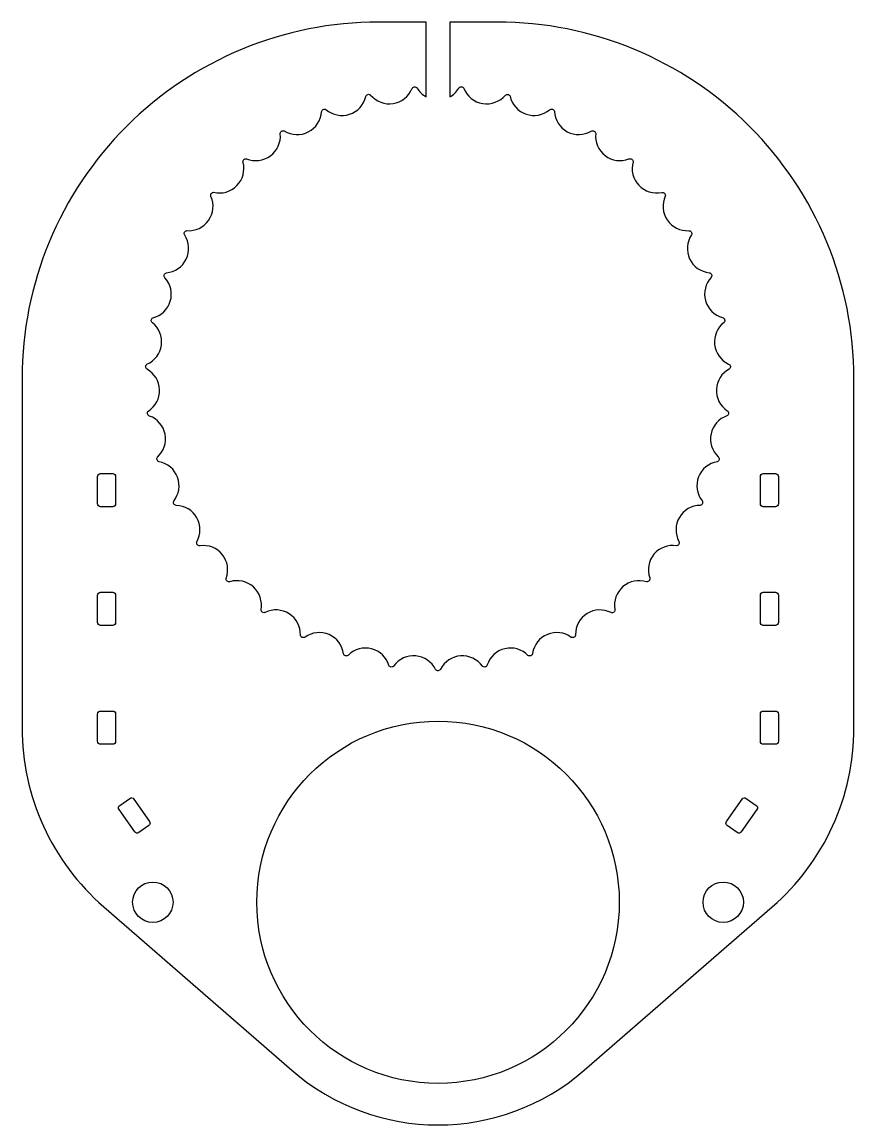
# Model space of a CAD drawing. Header units: millimetres. Extents: x -35 to 35, y -62.9 to 30.
import ezdxf

# ---------------------------------------------------------------- set-up
doc = ezdxf.new("R2010")
doc.units = ezdxf.units.MM
doc.layers.get('0').update_dxf_attribs({"linetype": 'CONTINUOUS'})

msp = doc.modelspace()

# ---------------------------------------------------------------- linework, layer by layer
for points in [[(-5, 30, 0.414214), (-35, 0), (-35, -29.407, 0.217055), (-28.125, -44.498), (-12.302, -58.26, 0.374029), (12.308, -58.26), (28.125, -44.503, 0.217055), (35, -29.412), (35, 0, 0.414214), (5, 30), (1, 30), (1, 23.706, 0.128587), (1.75, 24.425, -0.558103), (2.176, 24.426, 0.266033), (3.763, 23.142, 0.266033), (5.675, 23.857, -0.505158), (6.066, 23.76, 0.565629), (9.395, 22.614, -0.558103), (9.799, 22.48, 0.565629), (12.901, 20.814, -0.558103), (13.278, 20.617, 0.565629), (16.072, 18.475, -0.558103), (16.413, 18.22, 0.565629), (18.828, 15.657, -0.558103), (19.123, 15.351, 0.565629), (21.096, 12.434, -0.558103), (21.338, 12.085, 0.565629), (22.817, 8.889, -0.558103), (23, 8.505, 0.565629), (23.948, 5.114, -0.558103), (24.067, 4.706, 0.565629), (24.458, 1.207, -0.558103), (24.51, 0.784, 0.565629), (24.335, -2.732, -0.558103), (24.318, -3.158, 0.565629), (23.581, -6.601, -0.558103), (23.497, -7.018, 0.565629), (22.217, -10.298, -0.558103), (22.067, -10.696, 0.565629), (20.277, -13.728, -0.558103), (20.065, -14.097, 0.565629), (17.813, -16.803, -0.558103), (17.544, -17.133, 0.565629), (14.887, -19.443, -0.558103), (14.569, -19.726, 0.565629), (11.575, -21.579, -0.558103), (11.216, -21.807, 0.565629), (7.964, -23.157, -0.558103), (7.572, -23.324, 0.565629), (4.146, -24.134, -0.558103), (3.733, -24.237, 0.565629), (0.221, -24.487, -0.558103), (-0.203, -24.522, 0.565629), (-3.71, -24.205, -0.558103), (-4.134, -24.171, 0.565629), (-7.545, -23.296, -0.558103), (-7.958, -23.195, 0.565629), (-11.184, -21.784, -0.558103), (-11.576, -21.618, 0.565629), (-14.534, -19.708, -0.558103), (-14.894, -19.481, 0.565629), (-17.507, -17.122, -0.558103), (-17.826, -16.84, 0.565629), (-20.027, -14.092, -0.558103), (-20.296, -13.763, 0.565629), (-22.028, -10.697, -0.558103), (-22.241, -10.329, 0.565629), (-23.458, -7.025, -0.558103), (-23.61, -6.627, 0.565629), (-24.281, -3.171, -0.558103), (-24.367, -2.754, 0.565629), (-24.476, 0.765, -0.558103), (-24.494, 1.191, 0.565629), (-24.036, 4.682, -0.558103), (-23.985, 5.104, 0.565629), (-22.974, 8.477, -0.558103), (-22.856, 8.886, 0.565629), (-21.316, 12.052, -0.558103), (-21.135, 12.437, 0.565629), (-19.107, 15.315, -0.558103), (-18.866, 15.666, 0.565629), (-16.403, 18.182, -0.558103), (-16.109, 18.49, 0.565629), (-13.274, 20.578, -0.558103), (-12.934, 20.834, 0.565629), (-9.801, 22.441, -0.558103), (-9.425, 22.639, 0.565629), (-6.074, 23.722, -0.558103), (-5.671, 23.858, 0.565629), (-2.19, 24.389, -0.558103), (-1.77, 24.458, 0.133432), (-1, 23.706), (-1, 30)], [(-28.65, -10.559), (-28.65, -8.265, -0.414214), (-28.4, -8.015), (-27.376, -8.015, -0.414214), (-27.126, -8.265), (-27.126, -10.559, -0.414214), (-27.376, -10.809), (-28.4, -10.809, -0.414214)], [(28.65, -8.265), (28.65, -10.559, -0.414214), (28.4, -10.809), (27.376, -10.809, -0.414214), (27.126, -10.559), (27.126, -8.265, -0.414214), (27.376, -8.015), (28.4, -8.015, -0.414214)], [(-28.65, -20.559), (-28.65, -18.265, -0.414214), (-28.4, -18.015), (-27.376, -18.015, -0.414214), (-27.126, -18.265), (-27.126, -20.559, -0.414214), (-27.376, -20.809), (-28.4, -20.809, -0.414214)], [(28.65, -18.265), (28.65, -20.559, -0.414214), (28.4, -20.809), (27.376, -20.809, -0.414214), (27.126, -20.559), (27.126, -18.265, -0.414214), (27.376, -18.015), (28.4, -18.015, -0.414214)], [(-28.65, -30.559), (-28.65, -28.265, -0.414214), (-28.4, -28.015), (-27.376, -28.015, -0.414214), (-27.126, -28.265), (-27.126, -30.559, -0.414214), (-27.376, -30.809), (-28.4, -30.809, -0.414214)], [(28.65, -28.265), (28.65, -30.559, -0.414214), (28.4, -30.809), (27.376, -30.809, -0.414214), (27.126, -30.559), (27.126, -28.265, -0.414214), (27.376, -28.015), (28.4, -28.015, -0.414214)], [(-25.524, -38.181), (-26.839, -36.302, -0.414214), (-26.778, -35.954), (-25.939, -35.366, -0.414214), (-25.591, -35.428), (-24.275, -37.307, -0.414214), (-24.337, -37.655), (-25.175, -38.242, -0.414214)], [(26.839, -36.302), (25.524, -38.181, -0.414214), (25.175, -38.242), (24.337, -37.655, -0.414214), (24.275, -37.307), (25.591, -35.428, -0.414214), (25.939, -35.366), (26.778, -35.954, -0.414214)]]:
    msp.add_lwpolyline(points, format="xyb", close=True)
for centre, radius in [((0.003, -44.112), 15.25), ((-23.997, -44.112), 1.7), ((24.003, -44.112), 1.7)]:
    msp.add_circle(centre, radius)

doc.saveas('drawing.dxf')
